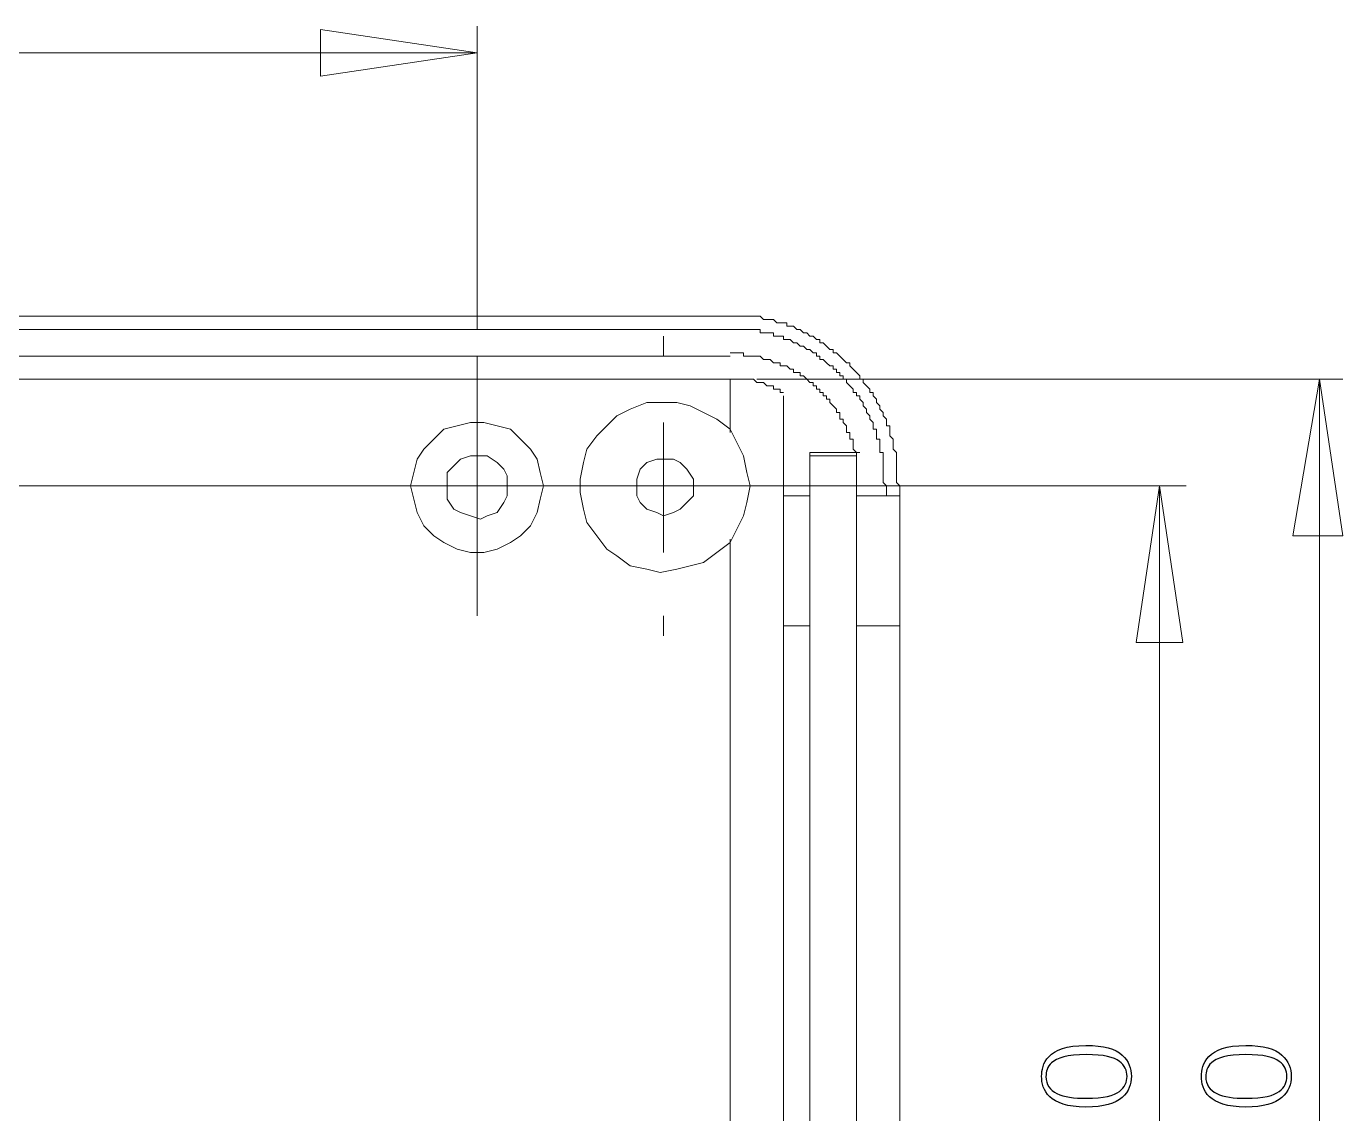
# Model space of a CAD drawing. Header units: millimetres. Extents: x -115 to 130, y -79 to 93.
# Drawn here: x 82.25 to 115.73, y -3.99 to 23.66 of the extents above; entities that cross this region are included whole.
import ezdxf

# ---------------------------------------------------------------- set-up
doc = ezdxf.new("R2010")
doc.units = ezdxf.units.MM
doc.header["$MEASUREMENT"] = 0
doc.layers.add('layer 1', color=7, linetype='Continuous')

msp = doc.modelspace()

# ---------------------------------------------------------------- linework, layer by layer
at = {"layer": 'layer 1', "lineweight": 18}
for points in [[(89.7326, 22.3873), (89.7326, 22.3873), (89.7326, 23.5726), (89.7326, 23.5726)], [(89.7326, 23.5726), (89.7326, 23.5726), (93.7119, 22.9799), (93.7119, 22.9799)], [(93.7119, 15.9526), (93.7119, 15.9526), (93.7119, 23.6573), (93.7119, 23.6573)], [(65.7719, 22.9799), (65.7719, 22.9799), (93.7119, 22.9799), (93.7119, 22.9799)], [(93.7119, 22.9799), (93.7119, 22.9799), (89.7326, 22.3873), (89.7326, 22.3873)], [(100.1466, 16.2913), (100.1466, 16.2913), (19.6286, 16.2913), (19.6286, 16.2913)], [(100.1466, 15.9526), (100.1466, 15.9526), (19.6286, 15.9526), (19.6286, 15.9526)], [(98.4532, 15.2753), (98.4532, 15.2753), (98.4532, 15.7833), (98.4532, 15.7833)], [(100.1466, 15.2753), (100.1466, 15.2753), (19.6286, 15.2753), (19.6286, 15.2753)], [(93.7119, 13.5819), (93.7119, 13.5819), (93.7119, 15.2753), (93.7119, 15.2753)], [(19.6286, 14.6826), (19.6286, 14.6826), (100.1466, 14.6826), (100.1466, 14.6826)], [(100.1466, 14.6826), (100.1466, 14.6826), (100.1466, 13.3279), (100.1466, 13.3279)], [(100.8239, 14.6826), (100.8239, 14.6826), (115.7252, 14.6826), (115.7252, 14.6826)], [(114.4552, 10.7033), (114.4552, 10.7033), (115.1326, 14.6826), (115.1326, 14.6826)], [(115.1326, 14.6826), (115.1326, 14.6826), (115.7252, 10.7033), (115.7252, 10.7033)], [(115.1326, 14.6826), (115.1326, 14.6826), (115.1326, -28.0741), (115.1326, -28.0741)], [(101.5012, 11.7193), (101.5012, 11.7193), (101.5012, 14.2593), (101.5012, 14.2593)], [(93.7119, 11.9733), (93.7119, 11.9733), (93.7119, 13.5819), (93.7119, 13.5819)], [(98.4532, 11.9733), (98.4532, 11.9733), (98.4532, 13.5819), (98.4532, 13.5819)], [(103.3639, 12.8199), (103.3639, 12.8199), (102.1786, 12.8199), (102.1786, 12.8199)], [(102.1786, 12.8199), (102.1786, 12.8199), (102.1786, 12.7353), (102.1786, 12.7353)], [(102.1786, 12.7353), (102.1786, 12.7353), (103.3639, 12.7353), (103.3639, 12.7353)], [(102.1786, -26.1267), (102.1786, -26.1267), (102.1786, 12.7353), (102.1786, 12.7353)], [(103.3639, 12.7353), (103.3639, 12.7353), (103.3639, 12.8199), (103.3639, 12.8199)], [(103.3639, 12.8199), (103.3639, 12.8199), (103.4486, 12.8199), (103.4486, 12.8199)], [(103.3639, 12.7353), (103.3639, 12.7353), (103.3639, -26.1267), (103.3639, -26.1267)], [(67.4652, 11.9733), (67.4652, 11.9733), (92.0186, 11.9733), (92.0186, 11.9733)], [(92.0186, 11.9733), (92.0186, 11.9733), (90.4099, 11.9733), (90.4099, 11.9733)], [(93.7119, 11.9733), (93.7119, 11.9733), (92.0186, 11.9733), (92.0186, 11.9733)], [(93.7119, 11.9733), (93.7119, 11.9733), (95.4052, 11.9733), (95.4052, 11.9733)], [(93.7119, 11.9733), (93.7119, 11.9733), (93.7119, 10.2799), (93.7119, 10.2799)], [(95.1512, 11.9733), (95.1512, 11.9733), (94.6432, 11.9733), (94.6432, 11.9733)], [(95.3206, 11.9733), (95.3206, 11.9733), (96.3366, 11.9733), (96.3366, 11.9733)], [(95.4052, 11.9733), (95.4052, 11.9733), (97.0139, 11.9733), (97.0139, 11.9733)], [(98.4532, 11.9733), (98.4532, 11.9733), (96.8446, 11.9733), (96.8446, 11.9733)], [(97.6912, 11.9733), (97.6912, 11.9733), (111.7459, 11.9733), (111.7459, 11.9733)], [(98.4532, 11.9733), (98.4532, 11.9733), (100.1466, 11.9733), (100.1466, 11.9733)], [(98.4532, 11.9733), (98.4532, 11.9733), (98.4532, 10.2799), (98.4532, 10.2799)], [(101.5012, 11.9733), (101.5012, 11.9733), (100.6546, 11.9733), (100.6546, 11.9733)], [(102.1786, 11.7193), (102.1786, 11.7193), (101.5012, 11.7193), (101.5012, 11.7193)], [(101.5012, 8.4173), (101.5012, 8.4173), (101.5012, 11.7193), (101.5012, 11.7193)], [(101.8399, 11.9733), (101.8399, 11.9733), (102.2632, 11.9733), (102.2632, 11.9733)], [(103.3639, 11.7193), (103.3639, 11.7193), (104.1259, 11.7193), (104.1259, 11.7193)], [(104.1259, 11.7193), (104.1259, 11.7193), (104.1259, 11.9733), (104.1259, 11.9733)], [(104.1259, 11.7193), (104.1259, 11.7193), (104.4646, 11.7193), (104.4646, 11.7193)], [(104.4646, 11.7193), (104.4646, 11.7193), (104.4646, 11.9733), (104.4646, 11.9733)], [(104.4646, 11.7193), (104.4646, 11.7193), (104.4646, 8.4173), (104.4646, 8.4173)], [(110.4759, 7.9939), (110.4759, 7.9939), (111.0686, 11.9733), (111.0686, 11.9733)], [(111.0686, 11.9733), (111.0686, 11.9733), (111.6612, 7.9939), (111.6612, 7.9939)], [(111.0686, 11.9733), (111.0686, 11.9733), (111.0686, -25.3647), (111.0686, -25.3647)], [(100.1466, 10.6186), (100.1466, 10.6186), (100.1466, -24.0101), (100.1466, -24.0101)], [(115.7252, 10.7033), (115.7252, 10.7033), (114.4552, 10.7033), (114.4552, 10.7033)], [(93.7119, 10.2799), (93.7119, 10.2799), (93.7119, 8.6713), (93.7119, 8.6713)], [(98.4532, 8.6713), (98.4532, 8.6713), (98.4532, 8.1633), (98.4532, 8.1633)], [(102.1786, 8.4173), (102.1786, 8.4173), (101.5012, 8.4173), (101.5012, 8.4173)], [(101.5012, -21.8087), (101.5012, -21.8087), (101.5012, 8.4173), (101.5012, 8.4173)], [(104.4646, 8.4173), (104.4646, 8.4173), (103.3639, 8.4173), (103.3639, 8.4173)], [(104.4646, -21.8087), (104.4646, -21.8087), (104.4646, 8.4173), (104.4646, 8.4173)], [(111.6612, 7.9939), (111.6612, 7.9939), (110.4759, 7.9939), (110.4759, 7.9939)]]:
    msp.add_open_spline(points, degree=3, dxfattribs=at)
for points, knots in [([(104.4646, 11.9733), (104.4646, 11.9733), (104.3799, 12.0579), (104.3799, 12.0579), (104.3799, 12.0579), (104.3799, 12.0579), (104.3799, 12.8199), (104.3799, 12.8199), (104.3799, 12.8199), (104.3799, 12.8199), (104.2952, 12.9046), (104.2952, 12.9046), (104.2952, 12.9046), (104.2952, 12.9046), (104.2952, 13.1586), (104.2952, 13.1586), (104.2952, 13.1586), (104.2952, 13.1586), (104.2106, 13.2433), (104.2106, 13.2433), (104.2106, 13.2433), (104.2106, 13.2433), (104.2106, 13.4973), (104.2106, 13.4973), (104.2106, 13.4973), (104.2106, 13.4973), (104.1259, 13.4973), (104.1259, 13.4973), (104.1259, 13.4973), (104.1259, 13.4973), (104.1259, 13.6666), (104.1259, 13.6666), (104.1259, 13.6666), (104.1259, 13.6666), (104.0412, 13.7513), (104.0412, 13.7513), (104.0412, 13.7513), (104.0412, 13.7513), (104.0412, 13.8359), (104.0412, 13.8359), (104.0412, 13.8359), (104.0412, 13.8359), (103.9566, 13.9206), (103.9566, 13.9206), (103.9566, 13.9206), (103.9566, 13.9206), (103.9566, 14.0053), (103.9566, 14.0053), (103.9566, 14.0053), (103.9566, 14.0053), (103.8719, 14.0899), (103.8719, 14.0899), (103.8719, 14.0899), (103.8719, 14.0899), (103.8719, 14.1746), (103.8719, 14.1746), (103.8719, 14.1746), (103.8719, 14.1746), (103.7872, 14.2593), (103.7872, 14.2593), (103.7872, 14.2593), (103.7872, 14.2593), (103.7872, 14.3439), (103.7872, 14.3439), (103.7872, 14.3439), (103.7872, 14.3439), (103.7026, 14.3439), (103.7026, 14.3439), (103.7026, 14.3439), (103.7026, 14.3439), (103.7026, 14.4286), (103.7026, 14.4286), (103.7026, 14.4286), (103.7026, 14.4286), (103.6179, 14.5133), (103.6179, 14.5133), (103.6179, 14.5133), (103.6179, 14.5133), (103.5332, 14.5979), (103.5332, 14.5979), (103.5332, 14.5979), (103.5332, 14.5979), (103.5332, 14.6826), (103.5332, 14.6826), (103.5332, 14.6826), (103.5332, 14.6826), (103.4486, 14.6826), (103.4486, 14.6826), (103.4486, 14.6826), (103.4486, 14.6826), (103.4486, 14.7673), (103.4486, 14.7673), (103.4486, 14.7673), (103.4486, 14.7673), (103.3639, 14.8519), (103.3639, 14.8519), (103.3639, 14.8519), (103.3639, 14.8519), (103.2792, 14.9366), (103.2792, 14.9366), (103.2792, 14.9366), (103.2792, 14.9366), (103.1946, 15.0213), (103.1946, 15.0213), (103.1946, 15.0213), (103.1946, 15.0213), (103.1946, 15.1059), (103.1946, 15.1059), (103.1946, 15.1059), (103.1946, 15.1059), (103.1099, 15.1059), (103.1099, 15.1059), (103.1099, 15.1059), (103.1099, 15.1059), (103.0252, 15.1906), (103.0252, 15.1906), (103.0252, 15.1906), (103.0252, 15.1906), (102.9406, 15.2753), (102.9406, 15.2753), (102.9406, 15.2753), (102.9406, 15.2753), (102.8559, 15.3599), (102.8559, 15.3599), (102.8559, 15.3599), (102.8559, 15.3599), (102.7712, 15.3599), (102.7712, 15.3599), (102.7712, 15.3599), (102.7712, 15.3599), (102.7712, 15.4446), (102.7712, 15.4446), (102.7712, 15.4446), (102.7712, 15.4446), (102.6866, 15.4446), (102.6866, 15.4446), (102.6866, 15.4446), (102.6866, 15.4446), (102.6019, 15.5293), (102.6019, 15.5293), (102.6019, 15.5293), (102.6019, 15.5293), (102.5172, 15.6139), (102.5172, 15.6139), (102.5172, 15.6139), (102.5172, 15.6139), (102.4326, 15.6139), (102.4326, 15.6139), (102.4326, 15.6139), (102.4326, 15.6139), (102.4326, 15.6986), (102.4326, 15.6986), (102.4326, 15.6986), (102.4326, 15.6986), (102.3479, 15.6986), (102.3479, 15.6986), (102.3479, 15.6986), (102.3479, 15.6986), (102.2632, 15.7833), (102.2632, 15.7833), (102.2632, 15.7833), (102.2632, 15.7833), (102.1786, 15.7833), (102.1786, 15.7833), (102.1786, 15.7833), (102.1786, 15.7833), (102.0939, 15.8679), (102.0939, 15.8679), (102.0939, 15.8679), (102.0939, 15.8679), (102.0092, 15.8679), (102.0092, 15.8679), (102.0092, 15.8679), (102.0092, 15.8679), (101.9246, 15.9526), (101.9246, 15.9526), (101.9246, 15.9526), (101.9246, 15.9526), (101.8399, 15.9526), (101.8399, 15.9526), (101.8399, 15.9526), (101.8399, 15.9526), (101.7552, 16.0373), (101.7552, 16.0373), (101.7552, 16.0373), (101.7552, 16.0373), (101.5859, 16.0373), (101.5859, 16.0373), (101.5859, 16.0373), (101.5859, 16.0373), (101.5859, 16.1219), (101.5859, 16.1219), (101.5859, 16.1219), (101.5859, 16.1219), (101.3319, 16.1219), (101.3319, 16.1219), (101.3319, 16.1219), (101.3319, 16.1219), (101.2472, 16.2066), (101.2472, 16.2066), (101.2472, 16.2066), (101.2472, 16.2066), (100.9932, 16.2066), (100.9932, 16.2066), (100.9932, 16.2066), (100.9932, 16.2066), (100.9086, 16.2913), (100.9086, 16.2913), (100.9086, 16.2913), (100.9086, 16.2913), (100.1466, 16.2913), (100.1466, 16.2913)], [0, 0, 0, 0, 0.0185185, 0.0185185, 0.0185185, 0.0185185, 0.037037, 0.037037, 0.037037, 0.037037, 0.0555556, 0.0555556, 0.0555556, 0.0555556, 0.0740741, 0.0740741, 0.0740741, 0.0740741, 0.0925926, 0.0925926, 0.0925926, 0.0925926, 0.1111111, 0.1111111, 0.1111111, 0.1111111, 0.1296296, 0.1296296, 0.1296296, 0.1296296, 0.1481481, 0.1481481, 0.1481481, 0.1481481, 0.1666667, 0.1666667, 0.1666667, 0.1666667, 0.1851852, 0.1851852, 0.1851852, 0.1851852, 0.2037037, 0.2037037, 0.2037037, 0.2037037, 0.2222222, 0.2222222, 0.2222222, 0.2222222, 0.2407407, 0.2407407, 0.2407407, 0.2407407, 0.2592593, 0.2592593, 0.2592593, 0.2592593, 0.2777778, 0.2777778, 0.2777778, 0.2777778, 0.2962963, 0.2962963, 0.2962963, 0.2962963, 0.3148148, 0.3148148, 0.3148148, 0.3148148, 0.3333333, 0.3333333, 0.3333333, 0.3333333, 0.3518519, 0.3518519, 0.3518519, 0.3518519, 0.3703704, 0.3703704, 0.3703704, 0.3703704, 0.3888889, 0.3888889, 0.3888889, 0.3888889, 0.4074074, 0.4074074, 0.4074074, 0.4074074, 0.4259259, 0.4259259, 0.4259259, 0.4259259, 0.4444444, 0.4444444, 0.4444444, 0.4444444, 0.462963, 0.462963, 0.462963, 0.462963, 0.4814815, 0.4814815, 0.4814815, 0.4814815, 0.5, 0.5, 0.5, 0.5, 0.5185185, 0.5185185, 0.5185185, 0.5185185, 0.537037, 0.537037, 0.537037, 0.537037, 0.5555556, 0.5555556, 0.5555556, 0.5555556, 0.5740741, 0.5740741, 0.5740741, 0.5740741, 0.5925926, 0.5925926, 0.5925926, 0.5925926, 0.6111111, 0.6111111, 0.6111111, 0.6111111, 0.6296296, 0.6296296, 0.6296296, 0.6296296, 0.6481481, 0.6481481, 0.6481481, 0.6481481, 0.6666667, 0.6666667, 0.6666667, 0.6666667, 0.6851852, 0.6851852, 0.6851852, 0.6851852, 0.7037037, 0.7037037, 0.7037037, 0.7037037, 0.7222222, 0.7222222, 0.7222222, 0.7222222, 0.7407407, 0.7407407, 0.7407407, 0.7407407, 0.7592593, 0.7592593, 0.7592593, 0.7592593, 0.7777778, 0.7777778, 0.7777778, 0.7777778, 0.7962963, 0.7962963, 0.7962963, 0.7962963, 0.8148148, 0.8148148, 0.8148148, 0.8148148, 0.8333333, 0.8333333, 0.8333333, 0.8333333, 0.8518519, 0.8518519, 0.8518519, 0.8518519, 0.8703704, 0.8703704, 0.8703704, 0.8703704, 0.8888889, 0.8888889, 0.8888889, 0.8888889, 0.9074074, 0.9074074, 0.9074074, 0.9074074, 0.9259259, 0.9259259, 0.9259259, 0.9259259, 0.9444444, 0.9444444, 0.9444444, 0.9444444, 0.962963, 0.962963, 0.962963, 0.962963, 1, 1, 1, 1]), ([(104.1259, 11.9733), (104.1259, 11.9733), (104.0412, 12.0579), (104.0412, 12.0579), (104.0412, 12.0579), (104.0412, 12.0579), (104.0412, 12.8199), (104.0412, 12.8199), (104.0412, 12.8199), (104.0412, 12.8199), (103.9566, 12.8199), (103.9566, 12.8199), (103.9566, 12.8199), (103.9566, 12.8199), (103.9566, 13.1586), (103.9566, 13.1586), (103.9566, 13.1586), (103.9566, 13.1586), (103.8719, 13.1586), (103.8719, 13.1586), (103.8719, 13.1586), (103.8719, 13.1586), (103.8719, 13.4126), (103.8719, 13.4126), (103.8719, 13.4126), (103.8719, 13.4126), (103.7872, 13.4126), (103.7872, 13.4126), (103.7872, 13.4126), (103.7872, 13.4126), (103.7872, 13.5819), (103.7872, 13.5819), (103.7872, 13.5819), (103.7872, 13.5819), (103.7026, 13.6666), (103.7026, 13.6666), (103.7026, 13.6666), (103.7026, 13.6666), (103.7026, 13.7513), (103.7026, 13.7513), (103.7026, 13.7513), (103.7026, 13.7513), (103.6179, 13.8359), (103.6179, 13.8359), (103.6179, 13.8359), (103.6179, 13.8359), (103.6179, 13.9206), (103.6179, 13.9206), (103.6179, 13.9206), (103.6179, 13.9206), (103.5332, 14.0053), (103.5332, 14.0053), (103.5332, 14.0053), (103.5332, 14.0053), (103.5332, 14.0899), (103.5332, 14.0899), (103.5332, 14.0899), (103.5332, 14.0899), (103.4486, 14.1746), (103.4486, 14.1746), (103.4486, 14.1746), (103.4486, 14.1746), (103.4486, 14.2593), (103.4486, 14.2593), (103.4486, 14.2593), (103.4486, 14.2593), (103.3639, 14.2593), (103.3639, 14.2593), (103.3639, 14.2593), (103.3639, 14.2593), (103.3639, 14.3439), (103.3639, 14.3439), (103.3639, 14.3439), (103.3639, 14.3439), (103.2792, 14.3439), (103.2792, 14.3439), (103.2792, 14.3439), (103.2792, 14.3439), (103.2792, 14.4286), (103.2792, 14.4286), (103.2792, 14.4286), (103.2792, 14.4286), (103.1946, 14.5133), (103.1946, 14.5133), (103.1946, 14.5133), (103.1946, 14.5133), (103.1099, 14.5979), (103.1099, 14.5979), (103.1099, 14.5979), (103.1099, 14.5979), (103.1099, 14.6826), (103.1099, 14.6826), (103.1099, 14.6826), (103.1099, 14.6826), (103.0252, 14.6826), (103.0252, 14.6826), (103.0252, 14.6826), (103.0252, 14.6826), (103.0252, 14.7673), (103.0252, 14.7673), (103.0252, 14.7673), (103.0252, 14.7673), (102.9406, 14.7673), (102.9406, 14.7673), (102.9406, 14.7673), (102.9406, 14.7673), (102.9406, 14.8519), (102.9406, 14.8519), (102.9406, 14.8519), (102.9406, 14.8519), (102.8559, 14.8519), (102.8559, 14.8519), (102.8559, 14.8519), (102.8559, 14.8519), (102.8559, 14.9366), (102.8559, 14.9366), (102.8559, 14.9366), (102.8559, 14.9366), (102.7712, 14.9366), (102.7712, 14.9366), (102.7712, 14.9366), (102.7712, 14.9366), (102.7712, 15.0213), (102.7712, 15.0213), (102.7712, 15.0213), (102.7712, 15.0213), (102.6866, 15.0213), (102.6866, 15.0213), (102.6866, 15.0213), (102.6866, 15.0213), (102.6019, 15.1059), (102.6019, 15.1059), (102.6019, 15.1059), (102.6019, 15.1059), (102.5172, 15.1906), (102.5172, 15.1906), (102.5172, 15.1906), (102.5172, 15.1906), (102.4326, 15.1906), (102.4326, 15.1906), (102.4326, 15.1906), (102.4326, 15.1906), (102.4326, 15.2753), (102.4326, 15.2753), (102.4326, 15.2753), (102.4326, 15.2753), (102.3479, 15.2753), (102.3479, 15.2753), (102.3479, 15.2753), (102.3479, 15.2753), (102.3479, 15.3599), (102.3479, 15.3599), (102.3479, 15.3599), (102.3479, 15.3599), (102.2632, 15.3599), (102.2632, 15.3599), (102.2632, 15.3599), (102.2632, 15.3599), (102.1786, 15.4446), (102.1786, 15.4446), (102.1786, 15.4446), (102.1786, 15.4446), (102.0939, 15.4446), (102.0939, 15.4446), (102.0939, 15.4446), (102.0939, 15.4446), (102.0092, 15.5293), (102.0092, 15.5293), (102.0092, 15.5293), (102.0092, 15.5293), (101.9246, 15.5293), (101.9246, 15.5293), (101.9246, 15.5293), (101.9246, 15.5293), (101.8399, 15.6139), (101.8399, 15.6139), (101.8399, 15.6139), (101.8399, 15.6139), (101.7552, 15.6139), (101.7552, 15.6139), (101.7552, 15.6139), (101.7552, 15.6139), (101.6706, 15.6986), (101.6706, 15.6986), (101.6706, 15.6986), (101.6706, 15.6986), (101.5012, 15.6986), (101.5012, 15.6986), (101.5012, 15.6986), (101.5012, 15.6986), (101.5012, 15.7833), (101.5012, 15.7833), (101.5012, 15.7833), (101.5012, 15.7833), (101.2472, 15.7833), (101.2472, 15.7833), (101.2472, 15.7833), (101.2472, 15.7833), (101.2472, 15.8679), (101.2472, 15.8679), (101.2472, 15.8679), (101.2472, 15.8679), (100.9086, 15.8679), (100.9086, 15.8679), (100.9086, 15.8679), (100.9086, 15.8679), (100.9086, 15.9526), (100.9086, 15.9526), (100.9086, 15.9526), (100.9086, 15.9526), (100.1466, 15.9526), (100.1466, 15.9526)], [0, 0, 0, 0, 0.0185185, 0.0185185, 0.0185185, 0.0185185, 0.037037, 0.037037, 0.037037, 0.037037, 0.0555556, 0.0555556, 0.0555556, 0.0555556, 0.0740741, 0.0740741, 0.0740741, 0.0740741, 0.0925926, 0.0925926, 0.0925926, 0.0925926, 0.1111111, 0.1111111, 0.1111111, 0.1111111, 0.1296296, 0.1296296, 0.1296296, 0.1296296, 0.1481481, 0.1481481, 0.1481481, 0.1481481, 0.1666667, 0.1666667, 0.1666667, 0.1666667, 0.1851852, 0.1851852, 0.1851852, 0.1851852, 0.2037037, 0.2037037, 0.2037037, 0.2037037, 0.2222222, 0.2222222, 0.2222222, 0.2222222, 0.2407407, 0.2407407, 0.2407407, 0.2407407, 0.2592593, 0.2592593, 0.2592593, 0.2592593, 0.2777778, 0.2777778, 0.2777778, 0.2777778, 0.2962963, 0.2962963, 0.2962963, 0.2962963, 0.3148148, 0.3148148, 0.3148148, 0.3148148, 0.3333333, 0.3333333, 0.3333333, 0.3333333, 0.3518519, 0.3518519, 0.3518519, 0.3518519, 0.3703704, 0.3703704, 0.3703704, 0.3703704, 0.3888889, 0.3888889, 0.3888889, 0.3888889, 0.4074074, 0.4074074, 0.4074074, 0.4074074, 0.4259259, 0.4259259, 0.4259259, 0.4259259, 0.4444444, 0.4444444, 0.4444444, 0.4444444, 0.462963, 0.462963, 0.462963, 0.462963, 0.4814815, 0.4814815, 0.4814815, 0.4814815, 0.5, 0.5, 0.5, 0.5, 0.5185185, 0.5185185, 0.5185185, 0.5185185, 0.537037, 0.537037, 0.537037, 0.537037, 0.5555556, 0.5555556, 0.5555556, 0.5555556, 0.5740741, 0.5740741, 0.5740741, 0.5740741, 0.5925926, 0.5925926, 0.5925926, 0.5925926, 0.6111111, 0.6111111, 0.6111111, 0.6111111, 0.6296296, 0.6296296, 0.6296296, 0.6296296, 0.6481481, 0.6481481, 0.6481481, 0.6481481, 0.6666667, 0.6666667, 0.6666667, 0.6666667, 0.6851852, 0.6851852, 0.6851852, 0.6851852, 0.7037037, 0.7037037, 0.7037037, 0.7037037, 0.7222222, 0.7222222, 0.7222222, 0.7222222, 0.7407407, 0.7407407, 0.7407407, 0.7407407, 0.7592593, 0.7592593, 0.7592593, 0.7592593, 0.7777778, 0.7777778, 0.7777778, 0.7777778, 0.7962963, 0.7962963, 0.7962963, 0.7962963, 0.8148148, 0.8148148, 0.8148148, 0.8148148, 0.8333333, 0.8333333, 0.8333333, 0.8333333, 0.8518519, 0.8518519, 0.8518519, 0.8518519, 0.8703704, 0.8703704, 0.8703704, 0.8703704, 0.8888889, 0.8888889, 0.8888889, 0.8888889, 0.9074074, 0.9074074, 0.9074074, 0.9074074, 0.9259259, 0.9259259, 0.9259259, 0.9259259, 0.9444444, 0.9444444, 0.9444444, 0.9444444, 0.962963, 0.962963, 0.962963, 0.962963, 1, 1, 1, 1]), ([(103.3639, 12.8199), (103.3639, 12.8199), (103.2792, 12.9046), (103.2792, 12.9046), (103.2792, 12.9046), (103.2792, 12.9046), (103.2792, 13.1586), (103.2792, 13.1586), (103.2792, 13.1586), (103.2792, 13.1586), (103.1946, 13.1586), (103.1946, 13.1586), (103.1946, 13.1586), (103.1946, 13.1586), (103.1946, 13.3279), (103.1946, 13.3279), (103.1946, 13.3279), (103.1946, 13.3279), (103.1099, 13.3279), (103.1099, 13.3279), (103.1099, 13.3279), (103.1099, 13.3279), (103.1099, 13.4973), (103.1099, 13.4973), (103.1099, 13.4973), (103.1099, 13.4973), (103.0252, 13.5819), (103.0252, 13.5819), (103.0252, 13.5819), (103.0252, 13.5819), (103.0252, 13.6666), (103.0252, 13.6666), (103.0252, 13.6666), (103.0252, 13.6666), (102.9406, 13.6666), (102.9406, 13.6666), (102.9406, 13.6666), (102.9406, 13.6666), (102.9406, 13.8359), (102.9406, 13.8359), (102.9406, 13.8359), (102.9406, 13.8359), (102.8559, 13.8359), (102.8559, 13.8359), (102.8559, 13.8359), (102.8559, 13.8359), (102.8559, 13.9206), (102.8559, 13.9206), (102.8559, 13.9206), (102.8559, 13.9206), (102.7712, 14.0053), (102.7712, 14.0053), (102.7712, 14.0053), (102.7712, 14.0053), (102.6866, 14.0899), (102.6866, 14.0899), (102.6866, 14.0899), (102.6866, 14.0899), (102.6866, 14.1746), (102.6866, 14.1746), (102.6866, 14.1746), (102.6866, 14.1746), (102.6019, 14.1746), (102.6019, 14.1746), (102.6019, 14.1746), (102.6019, 14.1746), (102.6019, 14.2593), (102.6019, 14.2593), (102.6019, 14.2593), (102.6019, 14.2593), (102.5172, 14.2593), (102.5172, 14.2593), (102.5172, 14.2593), (102.5172, 14.2593), (102.5172, 14.3439), (102.5172, 14.3439), (102.5172, 14.3439), (102.5172, 14.3439), (102.4326, 14.3439), (102.4326, 14.3439), (102.4326, 14.3439), (102.4326, 14.3439), (102.4326, 14.4286), (102.4326, 14.4286), (102.4326, 14.4286), (102.4326, 14.4286), (102.3479, 14.4286), (102.3479, 14.4286), (102.3479, 14.4286), (102.3479, 14.4286), (102.3479, 14.5133), (102.3479, 14.5133), (102.3479, 14.5133), (102.3479, 14.5133), (102.2632, 14.5133), (102.2632, 14.5133), (102.2632, 14.5133), (102.2632, 14.5133), (102.2632, 14.5979), (102.2632, 14.5979), (102.2632, 14.5979), (102.2632, 14.5979), (102.1786, 14.5979), (102.1786, 14.5979), (102.1786, 14.5979), (102.1786, 14.5979), (102.0939, 14.6826), (102.0939, 14.6826), (102.0939, 14.6826), (102.0939, 14.6826), (102.0092, 14.7673), (102.0092, 14.7673), (102.0092, 14.7673), (102.0092, 14.7673), (101.9246, 14.7673), (101.9246, 14.7673), (101.9246, 14.7673), (101.9246, 14.7673), (101.9246, 14.8519), (101.9246, 14.8519), (101.9246, 14.8519), (101.9246, 14.8519), (101.7552, 14.8519), (101.7552, 14.8519), (101.7552, 14.8519), (101.7552, 14.8519), (101.7552, 14.9366), (101.7552, 14.9366), (101.7552, 14.9366), (101.7552, 14.9366), (101.6706, 14.9366), (101.6706, 14.9366), (101.6706, 14.9366), (101.6706, 14.9366), (101.5859, 15.0213), (101.5859, 15.0213), (101.5859, 15.0213), (101.5859, 15.0213), (101.4166, 15.0213), (101.4166, 15.0213), (101.4166, 15.0213), (101.4166, 15.0213), (101.4166, 15.1059), (101.4166, 15.1059), (101.4166, 15.1059), (101.4166, 15.1059), (101.2472, 15.1059), (101.2472, 15.1059), (101.2472, 15.1059), (101.2472, 15.1059), (101.1626, 15.1906), (101.1626, 15.1906), (101.1626, 15.1906), (101.1626, 15.1906), (100.9932, 15.1906), (100.9932, 15.1906), (100.9932, 15.1906), (100.9932, 15.1906), (100.9086, 15.2753), (100.9086, 15.2753), (100.9086, 15.2753), (100.9086, 15.2753), (100.4852, 15.2753), (100.4852, 15.2753), (100.4852, 15.2753), (100.4852, 15.2753), (100.4852, 15.3599), (100.4852, 15.3599), (100.4852, 15.3599), (100.4852, 15.3599), (100.1466, 15.3599), (100.1466, 15.3599)], [0, 0, 0, 0, 0.0227273, 0.0227273, 0.0227273, 0.0227273, 0.0454545, 0.0454545, 0.0454545, 0.0454545, 0.0681818, 0.0681818, 0.0681818, 0.0681818, 0.0909091, 0.0909091, 0.0909091, 0.0909091, 0.1136364, 0.1136364, 0.1136364, 0.1136364, 0.1363636, 0.1363636, 0.1363636, 0.1363636, 0.1590909, 0.1590909, 0.1590909, 0.1590909, 0.1818182, 0.1818182, 0.1818182, 0.1818182, 0.2045455, 0.2045455, 0.2045455, 0.2045455, 0.2272727, 0.2272727, 0.2272727, 0.2272727, 0.25, 0.25, 0.25, 0.25, 0.2727273, 0.2727273, 0.2727273, 0.2727273, 0.2954545, 0.2954545, 0.2954545, 0.2954545, 0.3181818, 0.3181818, 0.3181818, 0.3181818, 0.3409091, 0.3409091, 0.3409091, 0.3409091, 0.3636364, 0.3636364, 0.3636364, 0.3636364, 0.3863636, 0.3863636, 0.3863636, 0.3863636, 0.4090909, 0.4090909, 0.4090909, 0.4090909, 0.4318182, 0.4318182, 0.4318182, 0.4318182, 0.4545455, 0.4545455, 0.4545455, 0.4545455, 0.4772727, 0.4772727, 0.4772727, 0.4772727, 0.5, 0.5, 0.5, 0.5, 0.5227273, 0.5227273, 0.5227273, 0.5227273, 0.5454545, 0.5454545, 0.5454545, 0.5454545, 0.5681818, 0.5681818, 0.5681818, 0.5681818, 0.5909091, 0.5909091, 0.5909091, 0.5909091, 0.6136364, 0.6136364, 0.6136364, 0.6136364, 0.6363636, 0.6363636, 0.6363636, 0.6363636, 0.6590909, 0.6590909, 0.6590909, 0.6590909, 0.6818182, 0.6818182, 0.6818182, 0.6818182, 0.7045455, 0.7045455, 0.7045455, 0.7045455, 0.7272727, 0.7272727, 0.7272727, 0.7272727, 0.75, 0.75, 0.75, 0.75, 0.7727273, 0.7727273, 0.7727273, 0.7727273, 0.7954545, 0.7954545, 0.7954545, 0.7954545, 0.8181818, 0.8181818, 0.8181818, 0.8181818, 0.8409091, 0.8409091, 0.8409091, 0.8409091, 0.8636364, 0.8636364, 0.8636364, 0.8636364, 0.8863636, 0.8863636, 0.8863636, 0.8863636, 0.9090909, 0.9090909, 0.9090909, 0.9090909, 0.9318182, 0.9318182, 0.9318182, 0.9318182, 0.9545455, 0.9545455, 0.9545455, 0.9545455, 1, 1, 1, 1]), ([(100.1466, 14.6826), (100.1466, 14.6826), (100.7392, 14.6826), (100.7392, 14.6826), (100.7392, 14.6826), (100.7392, 14.6826), (100.8239, 14.5979), (100.8239, 14.5979), (100.8239, 14.5979), (100.8239, 14.5979), (100.9932, 14.5979), (100.9932, 14.5979), (100.9932, 14.5979), (100.9932, 14.5979), (101.0779, 14.5133), (101.0779, 14.5133), (101.0779, 14.5133), (101.0779, 14.5133), (101.2472, 14.5133), (101.2472, 14.5133), (101.2472, 14.5133), (101.2472, 14.5133), (101.2472, 14.4286), (101.2472, 14.4286), (101.2472, 14.4286), (101.2472, 14.4286), (101.4166, 14.4286), (101.4166, 14.4286), (101.4166, 14.4286), (101.4166, 14.4286), (101.4166, 14.3439), (101.4166, 14.3439), (101.4166, 14.3439), (101.4166, 14.3439), (101.5012, 14.3439), (101.5012, 14.3439)], [0, 0, 0, 0, 0.1, 0.1, 0.1, 0.1, 0.2, 0.2, 0.2, 0.2, 0.3, 0.3, 0.3, 0.3, 0.4, 0.4, 0.4, 0.4, 0.5, 0.5, 0.5, 0.5, 0.6, 0.6, 0.6, 0.6, 0.7, 0.7, 0.7, 0.7, 0.8, 0.8, 0.8, 0.8, 1, 1, 1, 1]), ([(100.6546, 11.9733), (100.6546, 11.9733), (100.5699, 12.3119), (100.5699, 12.3119), (100.5699, 12.3119), (100.5699, 12.3119), (100.4852, 12.7353), (100.4852, 12.7353), (100.4852, 12.7353), (100.4852, 12.7353), (100.3159, 13.0739), (100.3159, 13.0739), (100.3159, 13.0739), (100.3159, 13.0739), (100.1466, 13.4126), (100.1466, 13.4126), (100.1466, 13.4126), (100.1466, 13.4126), (99.8079, 13.6666), (99.8079, 13.6666), (99.8079, 13.6666), (99.8079, 13.6666), (99.4692, 13.8359), (99.4692, 13.8359), (99.4692, 13.8359), (99.4692, 13.8359), (99.1306, 14.0053), (99.1306, 14.0053), (99.1306, 14.0053), (99.1306, 14.0053), (98.7919, 14.0899), (98.7919, 14.0899), (98.7919, 14.0899), (98.7919, 14.0899), (98.0299, 14.0899), (98.0299, 14.0899), (98.0299, 14.0899), (98.0299, 14.0899), (97.6066, 13.9206), (97.6066, 13.9206), (97.6066, 13.9206), (97.6066, 13.9206), (97.2679, 13.7513), (97.2679, 13.7513), (97.2679, 13.7513), (97.2679, 13.7513), (97.0139, 13.4973), (97.0139, 13.4973), (97.0139, 13.4973), (97.0139, 13.4973), (96.7599, 13.2433), (96.7599, 13.2433), (96.7599, 13.2433), (96.7599, 13.2433), (96.5059, 12.9046), (96.5059, 12.9046), (96.5059, 12.9046), (96.5059, 12.9046), (96.4212, 12.5659), (96.4212, 12.5659), (96.4212, 12.5659), (96.4212, 12.5659), (96.3366, 12.1426), (96.3366, 12.1426), (96.3366, 12.1426), (96.3366, 12.1426), (96.3366, 11.8039), (96.3366, 11.8039), (96.3366, 11.8039), (96.3366, 11.8039), (96.4212, 11.3806), (96.4212, 11.3806), (96.4212, 11.3806), (96.4212, 11.3806), (96.5059, 11.0419), (96.5059, 11.0419), (96.5059, 11.0419), (96.5059, 11.0419), (96.7599, 10.7033), (96.7599, 10.7033), (96.7599, 10.7033), (96.7599, 10.7033), (97.0139, 10.3646), (97.0139, 10.3646), (97.0139, 10.3646), (97.0139, 10.3646), (97.2679, 10.1953), (97.2679, 10.1953), (97.2679, 10.1953), (97.2679, 10.1953), (97.6066, 9.9413), (97.6066, 9.9413), (97.6066, 9.9413), (97.6066, 9.9413), (98.0299, 9.8566), (98.0299, 9.8566), (98.0299, 9.8566), (98.0299, 9.8566), (98.3686, 9.7719), (98.3686, 9.7719), (98.3686, 9.7719), (98.3686, 9.7719), (98.7919, 9.8566), (98.7919, 9.8566), (98.7919, 9.8566), (98.7919, 9.8566), (99.1306, 9.9413), (99.1306, 9.9413), (99.1306, 9.9413), (99.1306, 9.9413), (99.4692, 10.0259), (99.4692, 10.0259), (99.4692, 10.0259), (99.4692, 10.0259), (99.8079, 10.2799), (99.8079, 10.2799), (99.8079, 10.2799), (99.8079, 10.2799), (100.1466, 10.5339), (100.1466, 10.5339), (100.1466, 10.5339), (100.1466, 10.5339), (100.3159, 10.8726), (100.3159, 10.8726), (100.3159, 10.8726), (100.3159, 10.8726), (100.4852, 11.2113), (100.4852, 11.2113), (100.4852, 11.2113), (100.4852, 11.2113), (100.5699, 11.5499), (100.5699, 11.5499), (100.5699, 11.5499), (100.5699, 11.5499), (100.6546, 11.9733), (100.6546, 11.9733)], [0, 0, 0, 0, 0.0285714, 0.0285714, 0.0285714, 0.0285714, 0.0571429, 0.0571429, 0.0571429, 0.0571429, 0.0857143, 0.0857143, 0.0857143, 0.0857143, 0.1142857, 0.1142857, 0.1142857, 0.1142857, 0.1428571, 0.1428571, 0.1428571, 0.1428571, 0.1714286, 0.1714286, 0.1714286, 0.1714286, 0.2, 0.2, 0.2, 0.2, 0.2285714, 0.2285714, 0.2285714, 0.2285714, 0.2571429, 0.2571429, 0.2571429, 0.2571429, 0.2857143, 0.2857143, 0.2857143, 0.2857143, 0.3142857, 0.3142857, 0.3142857, 0.3142857, 0.3428571, 0.3428571, 0.3428571, 0.3428571, 0.3714286, 0.3714286, 0.3714286, 0.3714286, 0.4, 0.4, 0.4, 0.4, 0.4285714, 0.4285714, 0.4285714, 0.4285714, 0.4571429, 0.4571429, 0.4571429, 0.4571429, 0.4857143, 0.4857143, 0.4857143, 0.4857143, 0.5142857, 0.5142857, 0.5142857, 0.5142857, 0.5428571, 0.5428571, 0.5428571, 0.5428571, 0.5714286, 0.5714286, 0.5714286, 0.5714286, 0.6, 0.6, 0.6, 0.6, 0.6285714, 0.6285714, 0.6285714, 0.6285714, 0.6571429, 0.6571429, 0.6571429, 0.6571429, 0.6857143, 0.6857143, 0.6857143, 0.6857143, 0.7142857, 0.7142857, 0.7142857, 0.7142857, 0.7428571, 0.7428571, 0.7428571, 0.7428571, 0.7714286, 0.7714286, 0.7714286, 0.7714286, 0.8, 0.8, 0.8, 0.8, 0.8285714, 0.8285714, 0.8285714, 0.8285714, 0.8571429, 0.8571429, 0.8571429, 0.8571429, 0.8857143, 0.8857143, 0.8857143, 0.8857143, 0.9142857, 0.9142857, 0.9142857, 0.9142857, 0.9428571, 0.9428571, 0.9428571, 0.9428571, 1, 1, 1, 1]), ([(95.4052, 11.9733), (95.4052, 11.9733), (95.3206, 12.3119), (95.3206, 12.3119), (95.3206, 12.3119), (95.3206, 12.3119), (95.2359, 12.6506), (95.2359, 12.6506), (95.2359, 12.6506), (95.2359, 12.6506), (95.0666, 12.9046), (95.0666, 12.9046), (95.0666, 12.9046), (95.0666, 12.9046), (94.8126, 13.1586), (94.8126, 13.1586), (94.8126, 13.1586), (94.8126, 13.1586), (94.5586, 13.4126), (94.5586, 13.4126), (94.5586, 13.4126), (94.5586, 13.4126), (94.2199, 13.4973), (94.2199, 13.4973), (94.2199, 13.4973), (94.2199, 13.4973), (93.8812, 13.5819), (93.8812, 13.5819), (93.8812, 13.5819), (93.8812, 13.5819), (93.5426, 13.5819), (93.5426, 13.5819), (93.5426, 13.5819), (93.5426, 13.5819), (93.2039, 13.4973), (93.2039, 13.4973), (93.2039, 13.4973), (93.2039, 13.4973), (92.8652, 13.4126), (92.8652, 13.4126), (92.8652, 13.4126), (92.8652, 13.4126), (92.6112, 13.1586), (92.6112, 13.1586), (92.6112, 13.1586), (92.6112, 13.1586), (92.3572, 12.9046), (92.3572, 12.9046), (92.3572, 12.9046), (92.3572, 12.9046), (92.1879, 12.6506), (92.1879, 12.6506), (92.1879, 12.6506), (92.1879, 12.6506), (92.1032, 12.3119), (92.1032, 12.3119), (92.1032, 12.3119), (92.1032, 12.3119), (92.0186, 11.9733), (92.0186, 11.9733), (92.0186, 11.9733), (92.0186, 11.9733), (92.1032, 11.6346), (92.1032, 11.6346), (92.1032, 11.6346), (92.1032, 11.6346), (92.1879, 11.2959), (92.1879, 11.2959), (92.1879, 11.2959), (92.1879, 11.2959), (92.3572, 10.9573), (92.3572, 10.9573), (92.3572, 10.9573), (92.3572, 10.9573), (92.6112, 10.7033), (92.6112, 10.7033), (92.6112, 10.7033), (92.6112, 10.7033), (92.8652, 10.5339), (92.8652, 10.5339), (92.8652, 10.5339), (92.8652, 10.5339), (93.2039, 10.3646), (93.2039, 10.3646), (93.2039, 10.3646), (93.2039, 10.3646), (93.5426, 10.2799), (93.5426, 10.2799), (93.5426, 10.2799), (93.5426, 10.2799), (93.8812, 10.2799), (93.8812, 10.2799), (93.8812, 10.2799), (93.8812, 10.2799), (94.2199, 10.3646), (94.2199, 10.3646), (94.2199, 10.3646), (94.2199, 10.3646), (94.5586, 10.5339), (94.5586, 10.5339), (94.5586, 10.5339), (94.5586, 10.5339), (94.8126, 10.7033), (94.8126, 10.7033), (94.8126, 10.7033), (94.8126, 10.7033), (95.0666, 10.9573), (95.0666, 10.9573), (95.0666, 10.9573), (95.0666, 10.9573), (95.2359, 11.2959), (95.2359, 11.2959), (95.2359, 11.2959), (95.2359, 11.2959), (95.3206, 11.6346), (95.3206, 11.6346), (95.3206, 11.6346), (95.3206, 11.6346), (95.4052, 11.9733), (95.4052, 11.9733)], [0, 0, 0, 0, 0.0322581, 0.0322581, 0.0322581, 0.0322581, 0.0645161, 0.0645161, 0.0645161, 0.0645161, 0.0967742, 0.0967742, 0.0967742, 0.0967742, 0.1290323, 0.1290323, 0.1290323, 0.1290323, 0.1612903, 0.1612903, 0.1612903, 0.1612903, 0.1935484, 0.1935484, 0.1935484, 0.1935484, 0.2258065, 0.2258065, 0.2258065, 0.2258065, 0.2580645, 0.2580645, 0.2580645, 0.2580645, 0.2903226, 0.2903226, 0.2903226, 0.2903226, 0.3225806, 0.3225806, 0.3225806, 0.3225806, 0.3548387, 0.3548387, 0.3548387, 0.3548387, 0.3870968, 0.3870968, 0.3870968, 0.3870968, 0.4193548, 0.4193548, 0.4193548, 0.4193548, 0.4516129, 0.4516129, 0.4516129, 0.4516129, 0.483871, 0.483871, 0.483871, 0.483871, 0.516129, 0.516129, 0.516129, 0.516129, 0.5483871, 0.5483871, 0.5483871, 0.5483871, 0.5806452, 0.5806452, 0.5806452, 0.5806452, 0.6129032, 0.6129032, 0.6129032, 0.6129032, 0.6451613, 0.6451613, 0.6451613, 0.6451613, 0.6774194, 0.6774194, 0.6774194, 0.6774194, 0.7096774, 0.7096774, 0.7096774, 0.7096774, 0.7419355, 0.7419355, 0.7419355, 0.7419355, 0.7741935, 0.7741935, 0.7741935, 0.7741935, 0.8064516, 0.8064516, 0.8064516, 0.8064516, 0.8387097, 0.8387097, 0.8387097, 0.8387097, 0.8709677, 0.8709677, 0.8709677, 0.8709677, 0.9032258, 0.9032258, 0.9032258, 0.9032258, 0.9354839, 0.9354839, 0.9354839, 0.9354839, 1, 1, 1, 1]), ([(94.4739, 11.9733), (94.4739, 11.9733), (94.4739, 12.2273), (94.4739, 12.2273), (94.4739, 12.2273), (94.4739, 12.2273), (94.3892, 12.3966), (94.3892, 12.3966), (94.3892, 12.3966), (94.3892, 12.3966), (94.2199, 12.5659), (94.2199, 12.5659), (94.2199, 12.5659), (94.2199, 12.5659), (93.9659, 12.7353), (93.9659, 12.7353), (93.9659, 12.7353), (93.9659, 12.7353), (93.5426, 12.7353), (93.5426, 12.7353), (93.5426, 12.7353), (93.5426, 12.7353), (93.2886, 12.6506), (93.2886, 12.6506), (93.2886, 12.6506), (93.2886, 12.6506), (93.1192, 12.4813), (93.1192, 12.4813), (93.1192, 12.4813), (93.1192, 12.4813), (92.9499, 12.3119), (92.9499, 12.3119), (92.9499, 12.3119), (92.9499, 12.3119), (92.9499, 11.6346), (92.9499, 11.6346), (92.9499, 11.6346), (92.9499, 11.6346), (93.1192, 11.3806), (93.1192, 11.3806), (93.1192, 11.3806), (93.1192, 11.3806), (93.2886, 11.2959), (93.2886, 11.2959), (93.2886, 11.2959), (93.2886, 11.2959), (93.5426, 11.2113), (93.5426, 11.2113), (93.5426, 11.2113), (93.5426, 11.2113), (93.7966, 11.1266), (93.7966, 11.1266), (93.7966, 11.1266), (93.7966, 11.1266), (93.9659, 11.2113), (93.9659, 11.2113), (93.9659, 11.2113), (93.9659, 11.2113), (94.2199, 11.2959), (94.2199, 11.2959), (94.2199, 11.2959), (94.2199, 11.2959), (94.3892, 11.5499), (94.3892, 11.5499), (94.3892, 11.5499), (94.3892, 11.5499), (94.4739, 11.7193), (94.4739, 11.7193), (94.4739, 11.7193), (94.4739, 11.7193), (94.4739, 11.9733), (94.4739, 11.9733)], [0, 0, 0, 0, 0.0526316, 0.0526316, 0.0526316, 0.0526316, 0.1052632, 0.1052632, 0.1052632, 0.1052632, 0.1578947, 0.1578947, 0.1578947, 0.1578947, 0.2105263, 0.2105263, 0.2105263, 0.2105263, 0.2631579, 0.2631579, 0.2631579, 0.2631579, 0.3157895, 0.3157895, 0.3157895, 0.3157895, 0.3684211, 0.3684211, 0.3684211, 0.3684211, 0.4210526, 0.4210526, 0.4210526, 0.4210526, 0.4736842, 0.4736842, 0.4736842, 0.4736842, 0.5263158, 0.5263158, 0.5263158, 0.5263158, 0.5789474, 0.5789474, 0.5789474, 0.5789474, 0.6315789, 0.6315789, 0.6315789, 0.6315789, 0.6842105, 0.6842105, 0.6842105, 0.6842105, 0.7368421, 0.7368421, 0.7368421, 0.7368421, 0.7894737, 0.7894737, 0.7894737, 0.7894737, 0.8421053, 0.8421053, 0.8421053, 0.8421053, 0.8947368, 0.8947368, 0.8947368, 0.8947368, 1, 1, 1, 1]), ([(99.2152, 11.9733), (99.2152, 11.9733), (99.2152, 12.1426), (99.2152, 12.1426), (99.2152, 12.1426), (99.2152, 12.1426), (99.0459, 12.3966), (99.0459, 12.3966), (99.0459, 12.3966), (99.0459, 12.3966), (98.8766, 12.5659), (98.8766, 12.5659), (98.8766, 12.5659), (98.8766, 12.5659), (98.7072, 12.6506), (98.7072, 12.6506), (98.7072, 12.6506), (98.7072, 12.6506), (98.2839, 12.6506), (98.2839, 12.6506), (98.2839, 12.6506), (98.2839, 12.6506), (98.0299, 12.5659), (98.0299, 12.5659), (98.0299, 12.5659), (98.0299, 12.5659), (97.8606, 12.3966), (97.8606, 12.3966), (97.8606, 12.3966), (97.8606, 12.3966), (97.7759, 12.1426), (97.7759, 12.1426), (97.7759, 12.1426), (97.7759, 12.1426), (97.7759, 11.7193), (97.7759, 11.7193), (97.7759, 11.7193), (97.7759, 11.7193), (97.8606, 11.5499), (97.8606, 11.5499), (97.8606, 11.5499), (97.8606, 11.5499), (98.0299, 11.3806), (98.0299, 11.3806), (98.0299, 11.3806), (98.0299, 11.3806), (98.2839, 11.2959), (98.2839, 11.2959), (98.2839, 11.2959), (98.2839, 11.2959), (98.4532, 11.2113), (98.4532, 11.2113), (98.4532, 11.2113), (98.4532, 11.2113), (98.7072, 11.2959), (98.7072, 11.2959), (98.7072, 11.2959), (98.7072, 11.2959), (98.8766, 11.3806), (98.8766, 11.3806), (98.8766, 11.3806), (98.8766, 11.3806), (99.0459, 11.5499), (99.0459, 11.5499), (99.0459, 11.5499), (99.0459, 11.5499), (99.2152, 11.7193), (99.2152, 11.7193), (99.2152, 11.7193), (99.2152, 11.7193), (99.2152, 11.9733), (99.2152, 11.9733)], [0, 0, 0, 0, 0.0526316, 0.0526316, 0.0526316, 0.0526316, 0.1052632, 0.1052632, 0.1052632, 0.1052632, 0.1578947, 0.1578947, 0.1578947, 0.1578947, 0.2105263, 0.2105263, 0.2105263, 0.2105263, 0.2631579, 0.2631579, 0.2631579, 0.2631579, 0.3157895, 0.3157895, 0.3157895, 0.3157895, 0.3684211, 0.3684211, 0.3684211, 0.3684211, 0.4210526, 0.4210526, 0.4210526, 0.4210526, 0.4736842, 0.4736842, 0.4736842, 0.4736842, 0.5263158, 0.5263158, 0.5263158, 0.5263158, 0.5789474, 0.5789474, 0.5789474, 0.5789474, 0.6315789, 0.6315789, 0.6315789, 0.6315789, 0.6842105, 0.6842105, 0.6842105, 0.6842105, 0.7368421, 0.7368421, 0.7368421, 0.7368421, 0.7894737, 0.7894737, 0.7894737, 0.7894737, 0.8421053, 0.8421053, 0.8421053, 0.8421053, 0.8947368, 0.8947368, 0.8947368, 0.8947368, 1, 1, 1, 1])]:
    msp.add_open_spline(points, degree=3, knots=knots, dxfattribs=at)
at = {"layer": 'layer 1'}
for points, knots in [([(110.3523, -3.0374), (110.3523, -2.8423), (110.2883, -2.6503), (110.1176, -2.4979), (110.1176, -2.4979), (109.9408, -2.3424), (109.6482, -2.254), (109.1971, -2.254), (109.1971, -2.254), (108.1942, -2.254), (108.0693, -2.7417), (108.0693, -3.0374), (108.0693, -3.0374), (108.0693, -3.3787), (108.24, -3.8207), (109.1971, -3.8207), (109.1971, -3.8207), (109.6482, -3.8207), (109.9408, -3.7323), (110.1176, -3.5769), (110.1176, -3.5769), (110.2883, -3.4214), (110.3523, -3.2416), (110.3523, -3.0374)], [0, 0, 0, 0, 0.1428571, 0.1428571, 0.1428571, 0.1428571, 0.2857143, 0.2857143, 0.2857143, 0.2857143, 0.4285714, 0.4285714, 0.4285714, 0.4285714, 0.5714286, 0.5714286, 0.5714286, 0.5714286, 0.7142857, 0.7142857, 0.7142857, 0.7142857, 1, 1, 1, 1]), ([(114.4163, -3.0374), (114.4163, -2.8423), (114.3523, -2.6503), (114.1816, -2.4979), (114.1816, -2.4979), (114.0048, -2.3424), (113.7122, -2.254), (113.2611, -2.254), (113.2611, -2.254), (112.2582, -2.254), (112.1333, -2.7417), (112.1333, -3.0374), (112.1333, -3.0374), (112.1333, -3.3787), (112.304, -3.8207), (113.2611, -3.8207), (113.2611, -3.8207), (113.7122, -3.8207), (114.0048, -3.7323), (114.1816, -3.5769), (114.1816, -3.5769), (114.3523, -3.4214), (114.4163, -3.2416), (114.4163, -3.0374)], [0, 0, 0, 0, 0.1428571, 0.1428571, 0.1428571, 0.1428571, 0.2857143, 0.2857143, 0.2857143, 0.2857143, 0.4285714, 0.4285714, 0.4285714, 0.4285714, 0.5714286, 0.5714286, 0.5714286, 0.5714286, 0.7142857, 0.7142857, 0.7142857, 0.7142857, 1, 1, 1, 1]), ([(108.179, -3.0404), (108.179, -2.9276), (108.2125, -2.7966), (108.3223, -2.6929), (108.3223, -2.6929), (108.4564, -2.5771), (108.7155, -2.4857), (109.2002, -2.4857), (109.2002, -2.4857), (109.6543, -2.4857), (109.9104, -2.5558), (110.0475, -2.6594), (110.0475, -2.6594), (110.1877, -2.763), (110.2426, -2.888), (110.2426, -3.0404), (110.2426, -3.0404), (110.2426, -3.1898), (110.1877, -3.3178), (110.0475, -3.4214), (110.0475, -3.4214), (109.9104, -3.525), (109.6543, -3.5982), (109.2002, -3.5982), (109.2002, -3.5982), (108.5844, -3.5982), (108.179, -3.461), (108.179, -3.0404)], [0, 0, 0, 0, 0.125, 0.125, 0.125, 0.125, 0.25, 0.25, 0.25, 0.25, 0.375, 0.375, 0.375, 0.375, 0.5, 0.5, 0.5, 0.5, 0.625, 0.625, 0.625, 0.625, 0.75, 0.75, 0.75, 0.75, 1, 1, 1, 1]), ([(112.243, -3.0404), (112.243, -2.9276), (112.2765, -2.7966), (112.3863, -2.6929), (112.3863, -2.6929), (112.5204, -2.5771), (112.7795, -2.4857), (113.2642, -2.4857), (113.2642, -2.4857), (113.7183, -2.4857), (113.9744, -2.5558), (114.1115, -2.6594), (114.1115, -2.6594), (114.2517, -2.763), (114.3066, -2.888), (114.3066, -3.0404), (114.3066, -3.0404), (114.3066, -3.1898), (114.2517, -3.3178), (114.1115, -3.4214), (114.1115, -3.4214), (113.9744, -3.525), (113.7183, -3.5982), (113.2642, -3.5982), (113.2642, -3.5982), (112.6484, -3.5982), (112.243, -3.461), (112.243, -3.0404)], [0, 0, 0, 0, 0.125, 0.125, 0.125, 0.125, 0.25, 0.25, 0.25, 0.25, 0.375, 0.375, 0.375, 0.375, 0.5, 0.5, 0.5, 0.5, 0.625, 0.625, 0.625, 0.625, 0.75, 0.75, 0.75, 0.75, 1, 1, 1, 1])]:
    msp.add_open_spline(points, degree=3, knots=knots, dxfattribs=at)

doc.saveas('drawing.dxf')
